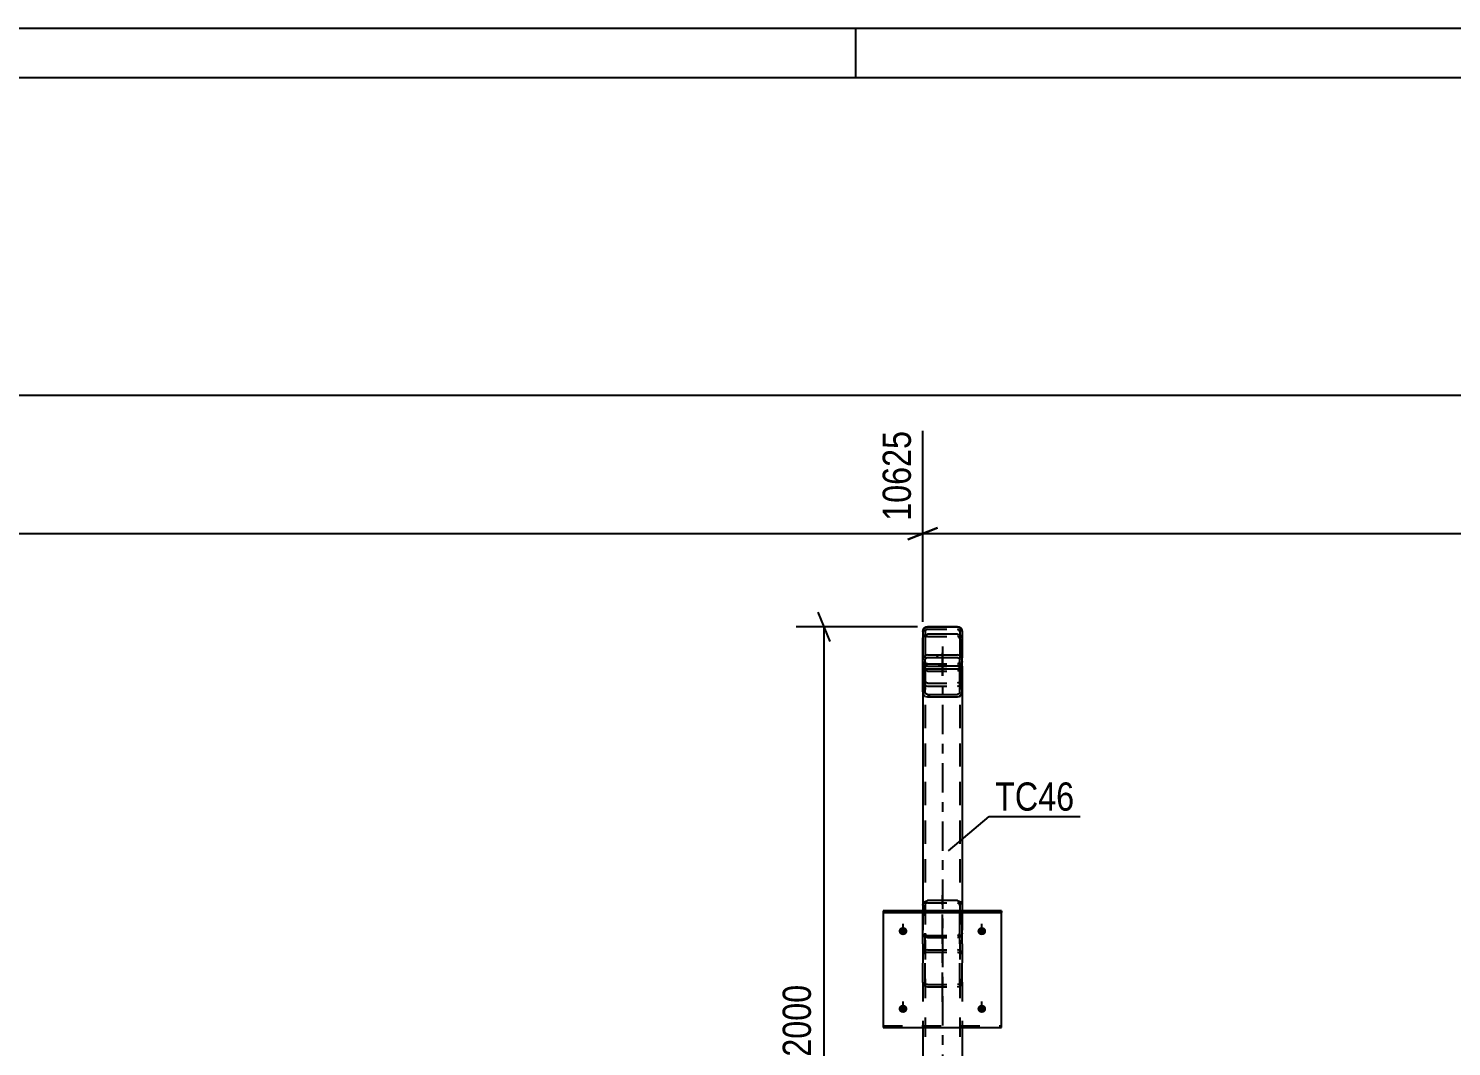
# Model space of a CAD drawing. Header units: millimetres. Extents: x -141 to 1048, y -561 to 280.
# Drawn here: x 334.2 to 478.7, y 177 to 280.4 of the extents above; entities that cross this region are included whole.
import ezdxf

# ---------------------------------------------------------------- set-up
doc = ezdxf.new("R2010")
doc.units = ezdxf.units.MM
doc.linetypes.add('DXK_LINE_DOT2', pattern=[3.9198, 1.9599, -1.9599])
doc.linetypes.add('DXK_LINE_DOT3', pattern=[5.9187, 2.979, -0.9799, 0.9799, -0.9799])
doc.styles.add('Arial Narrow', font='ARIALN.TTF', dxfattribs={"height": 0.2})

# ---------------------------------------------------------------- blocks, each defined once
blk = doc.blocks.new('Unknown-389626618-1160')
at = {"color": 5, "linetype": 'Continuous'}
for p, q in [((1048.2, 280.39), (-140.8, 280.39)), ((418.2, 275.39), (418.2, 280.39)), ((1043.2, 275.39), (-135.8, 275.39))]:
    blk.add_line(p, q, dxfattribs=at)
blk = doc.blocks.new('Part-389626618-34419 - 34395')
at = {"color": 2, "linetype": 'Continuous'}
for p, q in [((425.14, 219.47), (425.3, 219.58)), ((425.3, 219.58), (425.48, 219.62)), ((425.48, 219.62), (428.52, 219.62)), ((428.52, 219.62), (428.7, 219.58)), ((428.7, 219.58), (428.86, 219.47)), ((425, 219.14), (425.04, 219.32)), ((425, 219.14), (425, 218.42)), ((425.04, 219.32), (425.14, 219.47)), ((428.86, 219.47), (428.96, 219.32)), ((428.96, 219.32), (429, 219.14)), ((429, 219.14), (429, 218.42)), ((425, 213.01), (425, 191.36)), ((429, 213.01), (429, 191.36)), ((425, 178.94), (425, 167.86)), ((429, 178.94), (429, 167.86)), ((425, 159.68), (425, 139.62)), ((429, 159.68), (429, 139.62)), ((429, 139.62), (425, 139.62))]:
    blk.add_line(p, q, dxfattribs=at)
at = {"color": 7, "linetype": 'DXK_LINE_DOT2'}
for p, q in [((425, 218.42), (425, 213.01)), ((425.26, 219.23), (425.24, 219.14)), ((425.24, 219.14), (425.24, 139.62)), ((425.31, 219.3), (425.26, 219.23)), ((425.39, 219.36), (425.31, 219.3)), ((425.48, 219.38), (425.39, 219.36)), ((425.48, 219.38), (428.52, 219.38)), ((428.61, 219.36), (428.52, 219.38)), ((428.69, 219.3), (428.61, 219.36)), ((428.74, 219.23), (428.69, 219.3)), ((428.76, 219.14), (428.74, 219.23)), ((428.76, 219.14), (428.76, 139.62)), ((429, 218.42), (429, 213.01)), ((425.04, 215.91), (425, 216.1)), ((425.14, 215.76), (425.04, 215.91)), ((425.3, 215.65), (425.14, 215.76)), ((425.26, 216), (425.24, 216.1)), ((425.3, 215.95), (425.26, 216)), ((425.31, 215.93), (425.3, 215.95)), ((425.48, 215.62), (425.3, 215.65)), ((425.31, 215.93), (425.39, 215.87)), ((425.39, 215.87), (425.48, 215.86)), ((425.48, 215.86), (428.52, 215.86)), ((425.48, 215.62), (428.52, 215.62)), ((428.52, 215.86), (428.61, 215.87)), ((428.7, 215.65), (428.52, 215.62)), ((428.61, 215.87), (428.69, 215.93)), ((428.69, 215.93), (428.74, 216)), ((428.86, 215.76), (428.7, 215.65)), ((428.74, 216), (428.76, 216.1)), ((428.96, 215.91), (428.86, 215.76)), ((429, 216.1), (428.96, 215.91)), ((425, 191.36), (425, 178.94)), ((429, 191.36), (429, 178.94)), ((425, 167.86), (425, 159.68)), ((429, 167.86), (429, 159.68)), ((428.74, 139.62), (428.7, 139.62)), ((428.74, 139.62), (428.7, 139.62)), ((428.76, 139.62), (428.74, 139.62)), ((428.74, 139.62), (428.76, 139.62))]:
    blk.add_line(p, q, dxfattribs=at)
at = {"color": 7, "linetype": 'DXK_LINE_DOT3'}
blk.add_line((427, 217.62), (427, 139.62), dxfattribs=at)
blk = doc.blocks.new('Part-389626618-34422 - 34395')
at = {"color": 7, "linetype": 'DXK_LINE_DOT2'}
for p, q in [((429, 215.62), (425, 215.62)), ((425, 215.62), (425, 193.14)), ((425.24, 215.62), (425.24, 193.14)), ((428.76, 215.62), (428.76, 193.14)), ((429, 214.24), (429, 215.62)), ((429, 215.62), (429, 193.14)), ((425, 214.24), (425.04, 213.98)), ((425.04, 213.98), (425.14, 213.77)), ((425.26, 214.11), (425.24, 214.24)), ((425.31, 214), (425.26, 214.11)), ((425.39, 213.93), (425.31, 214)), ((425.48, 213.91), (425.39, 213.93)), ((425.48, 213.91), (428.52, 213.91)), ((428.61, 213.93), (428.52, 213.91)), ((428.69, 214), (428.61, 213.93)), ((428.74, 214.11), (428.69, 214)), ((428.76, 214.24), (428.74, 214.11)), ((428.86, 213.77), (428.96, 213.98)), ((428.96, 213.98), (429, 214.24)), ((425.14, 213.77), (425.3, 213.63)), ((425.3, 213.63), (425.48, 213.58)), ((425.48, 213.58), (428.52, 213.58)), ((428.52, 213.58), (428.7, 213.63)), ((428.7, 213.63), (428.86, 213.77))]:
    blk.add_line(p, q, dxfattribs=at)
blk = doc.blocks.new('Part-389626618-34478 - 34395')
at = {"color": 2, "linetype": 'Continuous'}
for p, q in [((425.3, 219.58), (425.14, 219.47)), ((425.48, 219.62), (425.3, 219.58)), ((428.52, 219.62), (425.48, 219.62)), ((428.7, 219.58), (428.52, 219.62)), ((428.86, 219.47), (428.7, 219.58)), ((425.04, 219.32), (425, 219.14)), ((425, 219.14), (425, 219.14)), ((425.14, 219.47), (425.04, 219.32)), ((428.96, 219.32), (428.86, 219.47)), ((429, 219.14), (428.96, 219.32)), ((429, 219.14), (429, 219.14))]:
    blk.add_line(p, q, dxfattribs=at)
at = {"color": 7, "linetype": 'DXK_LINE_DOT2'}
for p, q in [((425, 216.1), (425, 219.14)), ((425.24, 219.14), (425.26, 219.23)), ((425.24, 219.14), (425.24, 219.14)), ((425.24, 219.14), (425.24, 216.1)), ((425.26, 219.23), (425.31, 219.3)), ((425.31, 219.3), (425.39, 219.36)), ((425.39, 219.36), (425.48, 219.38)), ((425.48, 219.38), (425.48, 219.38)), ((425.48, 219.38), (428.52, 219.38)), ((428.52, 219.38), (428.52, 219.38)), ((428.52, 219.38), (428.61, 219.36)), ((428.61, 219.36), (428.69, 219.3)), ((428.69, 219.3), (428.74, 219.23)), ((428.74, 219.23), (428.76, 219.14)), ((428.76, 219.14), (428.76, 219.14)), ((428.76, 219.14), (428.76, 216.1)), ((429, 216.1), (429, 219.14)), ((425, 216.1), (425, 216.1)), ((425, 216.1), (425.04, 215.91)), ((425.04, 215.91), (425.14, 215.76)), ((425.14, 215.76), (425.3, 215.65)), ((425.24, 216.1), (425.24, 216.1)), ((425.26, 216), (425.24, 216.1)), ((425.3, 215.95), (425.26, 216)), ((425.31, 215.93), (425.3, 215.95)), ((425.3, 215.65), (425.48, 215.62)), ((425.39, 215.87), (425.31, 215.93)), ((425.48, 215.86), (425.39, 215.87)), ((425.48, 215.86), (425.48, 215.86)), ((425.48, 215.86), (428.52, 215.86)), ((428.52, 215.62), (425.48, 215.62)), ((428.61, 215.87), (428.52, 215.86)), ((428.52, 215.86), (428.52, 215.86)), ((428.52, 215.62), (428.7, 215.65)), ((428.69, 215.93), (428.61, 215.87)), ((428.74, 216), (428.69, 215.93)), ((428.7, 215.65), (428.86, 215.76)), ((428.76, 216.1), (428.74, 216)), ((428.76, 216.1), (428.76, 216.1)), ((428.86, 215.76), (428.96, 215.91)), ((428.96, 215.91), (429, 216.1)), ((429, 216.1), (429, 216.1))]:
    blk.add_line(p, q, dxfattribs=at)
blk = doc.blocks.new('Part-389626618-49914 - 34395')
at = {"color": 7, "linetype": 'DXK_LINE_DOT3'}
blk.add_line((427, 181.52), (427, 193.34), dxfattribs=at)
at = {"color": 2, "linetype": 'Continuous'}
for p, q in [((425, 191.36), (425.04, 191.53)), ((425, 191.36), (425, 190.76)), ((425.04, 191.53), (425.14, 191.68)), ((425.14, 191.68), (425.3, 191.77)), ((425.3, 191.77), (425.48, 191.81)), ((428.52, 191.81), (425.48, 191.81)), ((428.52, 191.81), (428.7, 191.77)), ((428.7, 191.77), (428.86, 191.68)), ((428.86, 191.68), (428.96, 191.53)), ((428.96, 191.53), (429, 191.36)), ((429, 191.36), (429, 190.76))]:
    blk.add_line(p, q, dxfattribs=at)
at = {"color": 7, "linetype": 'DXK_LINE_DOT2'}
for p, q in [((425, 188.5), (425, 191.36)), ((425, 190.76), (425, 186.36)), ((425.26, 191.44), (425.24, 191.36)), ((425.24, 186.36), (425.24, 191.36)), ((425.24, 191.36), (425.24, 188.5)), ((425.31, 191.52), (425.26, 191.44)), ((425.39, 191.56), (425.31, 191.52)), ((425.48, 191.58), (425.39, 191.56)), ((425.48, 191.81), (425.48, 191.81)), ((425.48, 191.58), (428.52, 191.58)), ((428.52, 191.81), (428.52, 191.81)), ((428.61, 191.56), (428.52, 191.58)), ((428.69, 191.52), (428.61, 191.56)), ((428.74, 191.44), (428.69, 191.52)), ((428.76, 191.36), (428.74, 191.44)), ((428.76, 191.36), (428.76, 186.36)), ((428.76, 188.5), (428.76, 190.76)), ((429, 188.5), (429, 191.36)), ((429, 190.76), (429, 186.36)), ((425, 183.5), (425, 188.5)), ((425.04, 188.33), (425, 188.5)), ((425.14, 188.18), (425.04, 188.33)), ((425.3, 188.08), (425.14, 188.18)), ((425.24, 183.5), (425.24, 188.5)), ((425.24, 188.5), (425.26, 188.41)), ((425.26, 188.41), (425.31, 188.34)), ((425.48, 188.05), (425.3, 188.08)), ((425.31, 188.34), (425.39, 188.29)), ((425.39, 188.29), (425.48, 188.27)), ((425.48, 188.27), (428.52, 188.27)), ((425.48, 188.05), (428.52, 188.05)), ((428.52, 188.27), (428.61, 188.29)), ((428.7, 188.08), (428.52, 188.05)), ((428.61, 188.29), (428.69, 188.34)), ((428.69, 188.34), (428.74, 188.41)), ((428.86, 188.18), (428.7, 188.08)), ((428.74, 188.41), (428.76, 188.5)), ((428.76, 183.5), (428.76, 188.5)), ((428.96, 188.33), (428.86, 188.18)), ((429, 188.5), (428.96, 188.33)), ((429, 183.5), (429, 188.5)), ((425.04, 186.53), (425, 186.36)), ((425, 183.5), (425, 186.36)), ((425.14, 186.68), (425.04, 186.53)), ((425.3, 186.78), (425.14, 186.68)), ((425.24, 186.36), (425.26, 186.45)), ((425.24, 183.5), (425.24, 186.36)), ((425.26, 186.45), (425.31, 186.52)), ((425.48, 186.81), (425.3, 186.78)), ((425.31, 186.52), (425.39, 186.57)), ((425.39, 186.57), (425.48, 186.58)), ((425.48, 186.81), (428.52, 186.81)), ((425.48, 186.58), (428.52, 186.58)), ((428.7, 186.78), (428.52, 186.81)), ((428.52, 186.58), (428.61, 186.57)), ((428.61, 186.57), (428.69, 186.52)), ((428.69, 186.52), (428.74, 186.45)), ((428.86, 186.68), (428.7, 186.78)), ((428.74, 186.45), (428.76, 186.36)), ((428.76, 183.5), (428.76, 186.36)), ((428.96, 186.53), (428.86, 186.68)), ((429, 186.36), (428.96, 186.53)), ((429, 183.5), (429, 186.36)), ((425, 183.5), (425.04, 183.33)), ((425.26, 183.42), (425.24, 183.5)), ((428.76, 183.5), (428.74, 183.42)), ((428.96, 183.33), (429, 183.5)), ((425.04, 183.33), (425.14, 183.18)), ((425.14, 183.18), (425.3, 183.08)), ((425.31, 183.34), (425.26, 183.42)), ((425.3, 183.08), (425.48, 183.05)), ((425.39, 183.29), (425.31, 183.34)), ((425.48, 183.28), (425.39, 183.29)), ((425.48, 183.28), (428.52, 183.28)), ((425.48, 183.05), (428.52, 183.05)), ((428.61, 183.29), (428.52, 183.28)), ((428.52, 183.05), (428.7, 183.08)), ((428.69, 183.34), (428.61, 183.29)), ((428.74, 183.42), (428.69, 183.34)), ((428.7, 183.08), (428.86, 183.18)), ((428.86, 183.18), (428.96, 183.33))]:
    blk.add_line(p, q, dxfattribs=at)
blk = doc.blocks.new('Part-389626618-49915 - 34395')
at = {"color": 2, "linetype": 'Continuous'}
for p, q in [((421, 190.76), (421, 190.59)), ((433, 190.76), (421, 190.76)), ((433, 190.59), (433, 190.76)), ((421, 190.59), (433, 190.59)), ((421, 190.59), (421, 178.94)), ((433, 178.94), (433, 190.59)), ((421, 178.94), (433, 178.94))]:
    blk.add_line(p, q, dxfattribs=at)
at = {"color": 7, "linetype": 'DXK_LINE_DOT2'}
for p, q in [((421, 190.76), (421, 190.59)), ((433, 190.76), (433, 190.59)), ((421, 179.1), (433, 179.1))]:
    blk.add_line(p, q, dxfattribs=at)
blk = doc.blocks.new('Part-389626618-49918 - 34395')
at = {"linetype": 'Continuous'}
h = blk.add_hatch(dxfattribs=at)
h.set_pattern_fill('', scale=0.7, style=0, pattern_type=0)
h.set_pattern_definition([(45, (428.703, 212.5387), (-1.57154, 1.57154), [])])
h.paths.add_polyline_path([(428.52, 212.5), (428.7, 212.54), (428.86, 212.65), (428.96, 212.82), (429, 213.01), (429, 216.24), (428.96, 216.44), (428.86, 216.61), (428.7, 216.72), (428.52, 216.76), (425.48, 216.76), (425.3, 216.72), (425.14, 216.61), (425.04, 216.44), (425, 216.24), (425, 213.01), (425.04, 212.82), (425.14, 212.65), (425.3, 212.54), (425.48, 212.5)])
h.paths.add_polyline_path([(425.39, 212.77), (425.31, 212.83), (425.26, 212.91), (425.24, 213.01), (425.24, 216.24), (425.26, 216.34), (425.31, 216.43), (425.39, 216.48), (425.48, 216.5), (428.52, 216.5), (428.61, 216.48), (428.69, 216.43), (428.74, 216.34), (428.76, 216.24), (428.76, 213.01), (428.74, 212.91), (428.69, 212.83), (428.61, 212.77), (428.52, 212.76), (425.48, 212.76)])
at = {"color": 2, "linetype": 'Continuous'}
for p, q in [((425, 218.42), (425.04, 218.59)), ((425, 216.24), (425, 218.42)), ((425.04, 218.59), (425.14, 218.74)), ((425.14, 218.74), (425.3, 218.84)), ((425.3, 218.84), (425.48, 218.87)), ((428.52, 218.87), (425.48, 218.87)), ((428.52, 218.87), (428.7, 218.84)), ((428.7, 218.84), (428.86, 218.74)), ((428.86, 218.74), (428.96, 218.59)), ((428.96, 218.59), (429, 218.42)), ((429, 216.24), (429, 218.42)), ((425.48, 216.76), (425.3, 216.72)), ((425.48, 216.76), (428.52, 216.76)), ((428.7, 216.72), (428.52, 216.76)), ((425.04, 216.44), (425, 216.24)), ((425, 213.01), (425, 216.24)), ((425.24, 216.24), (425.26, 216.34)), ((425.24, 213.01), (425.24, 216.24)), ((425.24, 215.56), (425.26, 215.48)), ((425.26, 216.34), (425.31, 216.43)), ((425.26, 215.48), (425.31, 215.4)), ((425.31, 216.43), (425.39, 216.48)), ((425.31, 215.4), (425.39, 215.35)), ((425.39, 216.48), (425.48, 216.5)), ((425.39, 215.35), (425.48, 215.34)), ((425.48, 216.5), (428.52, 216.5)), ((425.48, 215.34), (428.52, 215.34)), ((428.52, 216.5), (428.61, 216.48)), ((428.52, 215.34), (428.61, 215.35)), ((428.61, 216.48), (428.69, 216.43)), ((428.61, 215.35), (428.69, 215.4)), ((428.69, 216.43), (428.74, 216.34)), ((428.69, 215.4), (428.74, 215.48)), ((428.74, 216.34), (428.76, 216.24)), ((428.74, 215.48), (428.76, 215.56)), ((428.76, 213.01), (428.76, 216.24)), ((429, 216.24), (428.96, 216.44)), ((429, 213.01), (429, 216.24)), ((425, 213.01), (425.04, 212.82)), ((425.26, 212.91), (425.24, 213.01)), ((425.31, 212.83), (425.26, 212.91)), ((425.3, 212.54), (425.48, 212.5)), ((425.39, 212.77), (425.31, 212.83)), ((425.48, 212.76), (425.39, 212.77)), ((425.48, 212.76), (428.52, 212.76)), ((425.48, 212.5), (428.52, 212.5)), ((428.61, 212.77), (428.52, 212.76)), ((428.52, 212.5), (428.7, 212.54)), ((428.69, 212.83), (428.61, 212.77)), ((428.74, 212.91), (428.69, 212.83)), ((428.76, 213.01), (428.74, 212.91)), ((428.96, 212.82), (429, 213.01))]:
    blk.add_line(p, q, dxfattribs=at)
at = {"color": 7, "linetype": 'DXK_LINE_DOT2'}
for p, q in [((425, 215.56), (425, 218.42)), ((425.26, 218.51), (425.24, 218.42)), ((425.24, 218.42), (425.24, 216.24)), ((425.24, 218.42), (425.24, 215.56)), ((425.31, 218.58), (425.26, 218.51)), ((425.39, 218.63), (425.31, 218.58)), ((425.48, 218.65), (425.39, 218.63)), ((425.48, 218.87), (425.48, 218.87)), ((425.48, 218.65), (428.52, 218.65)), ((428.52, 218.87), (428.52, 218.87)), ((428.61, 218.63), (428.52, 218.65)), ((428.69, 218.58), (428.61, 218.63)), ((428.74, 218.51), (428.69, 218.58)), ((428.76, 218.42), (428.74, 218.51)), ((428.76, 218.42), (428.76, 216.24)), ((428.76, 218.42), (428.76, 215.56)), ((429, 215.56), (429, 218.42)), ((425, 213.01), (425, 215.56)), ((425.04, 215.39), (425, 215.56)), ((425.14, 215.24), (425.04, 215.39)), ((425.3, 215.15), (425.14, 215.24)), ((425.24, 213.01), (425.24, 215.56)), ((428.86, 215.24), (428.7, 215.15)), ((428.76, 213.01), (428.76, 215.56)), ((428.96, 215.39), (428.86, 215.24)), ((429, 215.56), (428.96, 215.39)), ((429, 213.01), (429, 215.56)), ((425.48, 215.11), (425.3, 215.15)), ((425.48, 215.11), (428.52, 215.11)), ((428.7, 215.15), (428.52, 215.11))]:
    blk.add_line(p, q, dxfattribs=at)
at = {"color": 7, "linetype": 'DXK_LINE_DOT3'}
blk.add_line((427, 214.63), (427, 216.99), dxfattribs=at)
at = {"color": 2, "linetype": 'Continuous'}
for centre, start, end in [((425.5, 216.26), 114.3123, 159.2347), ((428.5, 216.26), 20.7653, 65.6877), ((425.5, 212.99), 200.7653, 245.6877), ((428.5, 212.99), 294.3123, 339.2347)]:
    blk.add_arc(centre, 0.496, start, end, dxfattribs=at)
blk = doc.blocks.new('Bolt-389626618-49924 - 34395')
at = {"linetype": 'Continuous'}
for points in [[(423, 189.13), (423.09, 189.12), (423.18, 189.09), (423.26, 189.05), (423.33, 188.99), (423.38, 188.92), (423.42, 188.84), (423.44, 188.76), (423.44, 188.67), (423.42, 188.59), (423.38, 188.51), (423.33, 188.44), (423.26, 188.38), (423.18, 188.34), (423.09, 188.31), (423, 188.3), (422.91, 188.31), (422.82, 188.34), (422.74, 188.38), (422.67, 188.44), (422.62, 188.51), (422.58, 188.59), (422.56, 188.67), (422.56, 188.76), (422.58, 188.84), (422.62, 188.92), (422.67, 188.99), (422.74, 189.05), (422.82, 189.09), (422.91, 189.12)], [(423, 181.23), (423.09, 181.22), (423.18, 181.2), (423.26, 181.15), (423.33, 181.1), (423.38, 181.03), (423.42, 180.95), (423.44, 180.86), (423.44, 180.78), (423.42, 180.69), (423.38, 180.61), (423.33, 180.54), (423.26, 180.49), (423.18, 180.44), (423.09, 180.42), (423, 180.41), (422.91, 180.42), (422.82, 180.44), (422.74, 180.49), (422.67, 180.54), (422.62, 180.61), (422.58, 180.69), (422.56, 180.78), (422.56, 180.86), (422.58, 180.95), (422.62, 181.03), (422.67, 181.1), (422.74, 181.15), (422.82, 181.2), (422.91, 181.22)]]:
    blk.add_hatch(color=1, dxfattribs=at).paths.add_polyline_path(points)
at = {"color": 1, "linetype": 'Continuous'}
for p, q in [((423, 188.37), (423, 189.44)), ((423, 180.48), (423, 181.55))]:
    blk.add_line(p, q, dxfattribs=at)
blk = doc.blocks.new('Bolt-389626618-49925 - 34395')
at = {"linetype": 'Continuous'}
for points in [[(431, 189.13), (431.09, 189.12), (431.18, 189.09), (431.26, 189.05), (431.33, 188.99), (431.38, 188.92), (431.42, 188.84), (431.44, 188.76), (431.44, 188.67), (431.42, 188.59), (431.38, 188.51), (431.33, 188.44), (431.26, 188.38), (431.18, 188.34), (431.09, 188.31), (431, 188.3), (430.91, 188.31), (430.82, 188.34), (430.74, 188.38), (430.67, 188.44), (430.62, 188.51), (430.58, 188.59), (430.56, 188.67), (430.56, 188.76), (430.58, 188.84), (430.62, 188.92), (430.67, 188.99), (430.74, 189.05), (430.82, 189.09), (430.91, 189.12)], [(431, 181.23), (431.09, 181.22), (431.18, 181.2), (431.26, 181.15), (431.33, 181.1), (431.38, 181.03), (431.42, 180.95), (431.44, 180.86), (431.44, 180.78), (431.42, 180.69), (431.38, 180.61), (431.33, 180.54), (431.26, 180.49), (431.18, 180.44), (431.09, 180.42), (431, 180.41), (430.91, 180.42), (430.82, 180.44), (430.74, 180.49), (430.67, 180.54), (430.62, 180.61), (430.58, 180.69), (430.56, 180.78), (430.56, 180.86), (430.58, 180.95), (430.62, 181.03), (430.67, 181.1), (430.74, 181.15), (430.82, 181.2), (430.91, 181.22)]]:
    blk.add_hatch(color=1, dxfattribs=at).paths.add_polyline_path(points)
at = {"color": 1, "linetype": 'Continuous'}
for p, q in [((431, 188.37), (431, 189.44)), ((431, 180.48), (431, 181.55))]:
    blk.add_line(p, q, dxfattribs=at)
blk = doc.blocks.new('StraightDimension-389626618-35881 - 34395')
at = {"color": 7, "linetype": 'Continuous'}
for p, q in [((425, 220.14), (425, 239.53)), ((426.5, 229.69), (423.5, 228.49)), ((425, 229.09), (566.54, 229.09))]:
    blk.add_line(p, q, dxfattribs=at)
blk = doc.blocks.new('StraightDimension-389626618-35882 - 34395')
at = {"color": 7, "linetype": 'Continuous'}
for p, q in [((425, 220.14), (425, 239.53)), ((423.5, 228.49), (426.5, 229.69)), ((185, 229.09), (425, 229.09))]:
    blk.add_line(p, q, dxfattribs=at)
at = {"color": 0, "linetype": 'Continuous'}
blk.add_wipeout([(424.4, 240.13), (420.2, 240.13), (420.2, 229.79), (424.4, 229.79)], dxfattribs=at)
at = {"color": 3, "linetype": 'Continuous', "style": 'Arial Narrow'}
blk.add_text('10625', height=2.863, rotation=90.0002, dxfattribs=at).set_placement((423.8, 230.39))
blk = doc.blocks.new('StraightDimension-389626618-44296 - 34395')
at = {"color": 7, "linetype": 'Continuous'}
blk.add_line((0, 243.15), (566.54, 243.15), dxfattribs=at)
blk = doc.blocks.new('StraightDimension-389626618-52637 - 34395')
at = {"color": 7, "linetype": 'Continuous'}
for p, q in [((415.6, 218.12), (414.4, 221.12)), ((424.48, 219.62), (412.15, 219.62)), ((415, 139.62), (415, 219.62)), ((414.4, 141.12), (415.6, 138.12)), ((424, 139.62), (412.15, 139.62))]:
    blk.add_line(p, q, dxfattribs=at)
at = {"color": 0}
blk.add_wipeout([(414.25, 183.87), (410.05, 183.87), (410.05, 175.36), (414.25, 175.36)], dxfattribs=at)
at = {"color": 3, "style": 'Arial Narrow'}
blk.add_text('2000', height=2.863, rotation=90.0002, dxfattribs=at).set_placement((413.65, 175.96))
blk = doc.blocks.new('Mark-389626618-37630 - 34395')
at = {"color": 0}
blk.add_wipeout([(440.39, 200.95), (440.39, 203.95), (432.35, 203.95), (432.35, 200.95)], dxfattribs=at)
blk.add_wipeout([(440.39, 200.95), (440.39, 203.95), (432.35, 203.95), (432.35, 200.95)], dxfattribs=at)
at = {"color": 30, "linetype": 'Continuous'}
for p, q in [((427.6, 196.87), (431.75, 200.35)), ((431.75, 200.35), (440.99, 200.35))]:
    blk.add_line(p, q, dxfattribs=at)
at = {"color": 3, "style": 'Arial Narrow'}
blk.add_text('TC46', height=2.863, dxfattribs=at).set_placement((432.35, 200.95))

msp = doc.modelspace()

# ---------------------------------------------------------------- block references
for name in ['Unknown-389626618-1160', 'Part-389626618-34419 - 34395', 'Part-389626618-34478 - 34395', 'Part-389626618-49918 - 34395', 'Part-389626618-34422 - 34395', 'Part-389626618-49914 - 34395', 'Part-389626618-49915 - 34395', 'Bolt-389626618-49924 - 34395', 'Bolt-389626618-49925 - 34395']:
    msp.add_blockref(name, (0, 0))

# ---------------------------------------------------------------- next in the draw order: block references
msp.add_blockref('StraightDimension-389626618-35881 - 34395', (0, 0))

# ---------------------------------------------------------------- next in the draw order: block references
msp.add_blockref('StraightDimension-389626618-35882 - 34395', (0, 0))

# ---------------------------------------------------------------- next in the draw order: block references
msp.add_blockref('StraightDimension-389626618-44296 - 34395', (0, 0))

# ---------------------------------------------------------------- next in the draw order: block references
for name in ['StraightDimension-389626618-52637 - 34395', 'Mark-389626618-37630 - 34395']:
    msp.add_blockref(name, (0, 0))

doc.saveas('drawing.dxf')
